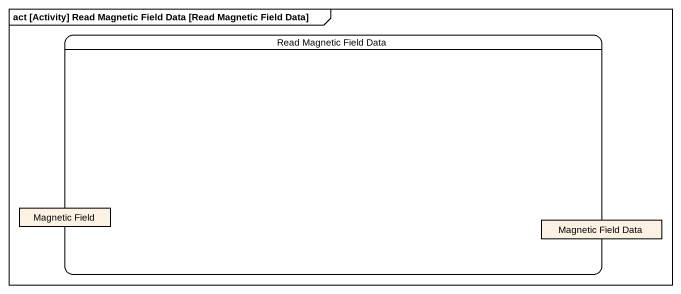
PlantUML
@startuml
mainframe act [Activity] Read Magnetic Field Data [Read Magnetic Field Data]
hide empty description
state "Read Magnetic Field Data" as Read_Magnetic_Field_Data {
  state "Magnetic Field" as Magnetic_Field <<object>>
  state "Magnetic Field Data" as Magnetic_Field_Data <<object>>
}
@enduml
